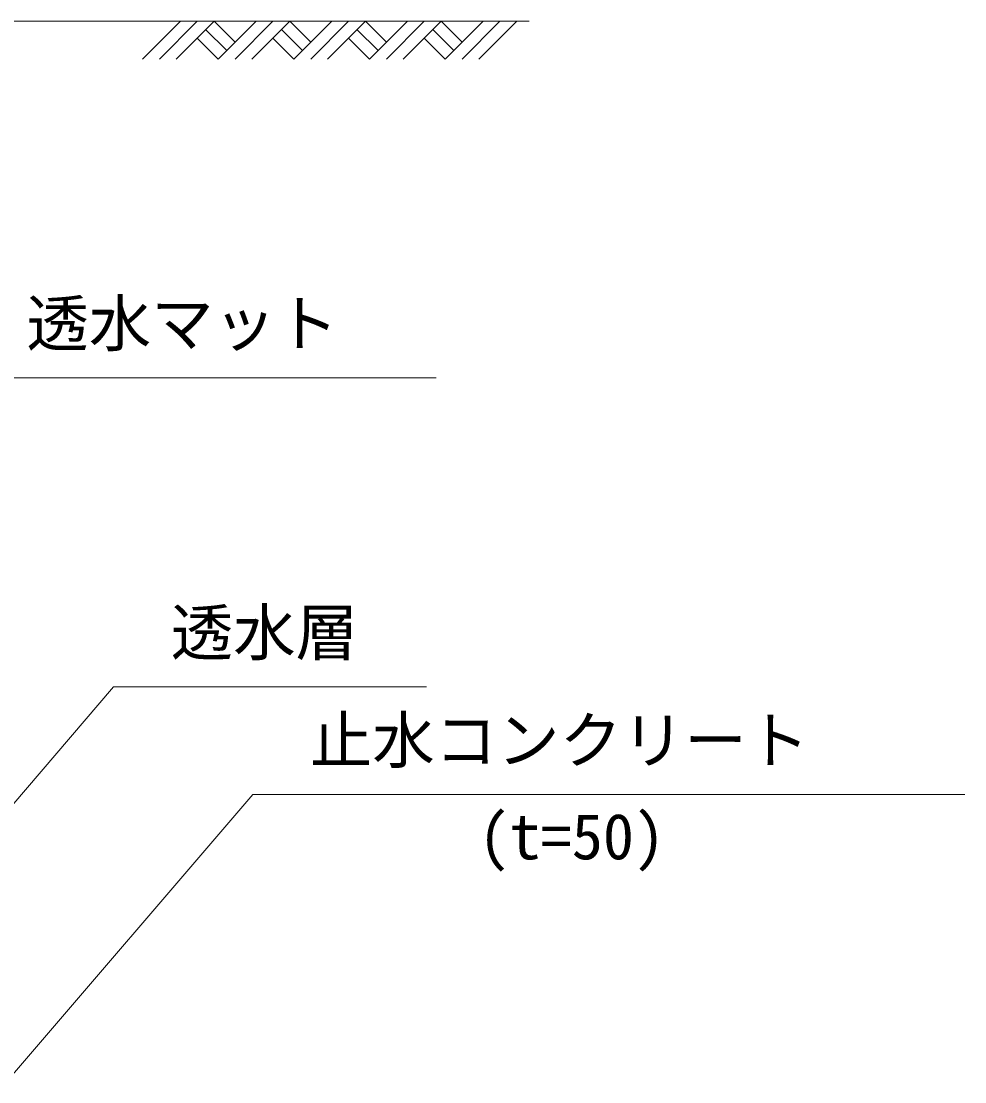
# Model space of a CAD drawing. Units: millimetres, scale not verified. Extents: x -252 to 252048, y 18866 to 78266.
# Drawn here: x 100510 to 105800, y 52871 to 58819 of the extents above; entities that cross this region are included whole.
import ezdxf
from ezdxf.enums import TextEntityAlignment as Align

# ---------------------------------------------------------------- set-up
doc = ezdxf.new("R2010")
doc.units = ezdxf.units.MM
doc.header["$LTSCALE"] = 300
for name, color, linetype, lineweight in [('D-DCR', 7, 'Continuous', 18), ('D-STR', 1, 'Continuous', 18), ('D-STR-HTXT', 7, 'Continuous', 18)]:
    doc.layers.add(name, color=color, linetype=linetype, lineweight=lineweight)
doc.styles.add('ＭＳ ゴシック', font='')
doc.styles.get('ＭＳ ゴシック').set_extended_font_data('MS Gothic')

msp = doc.modelspace()

# ---------------------------------------------------------------- linework, layer by layer
at = {"layer": 'D-DCR'}
for p, q in [((101190.6, 58606.7), (101402.7, 58818.8)), ((101284.8, 58606.7), (101497, 58818.8)), ((101379.1, 58606.7), (101591.3, 58818.8)), ((101544.1, 58771.7), (101662, 58653.8)), ((101591.3, 58818.8), (101709.1, 58701)), ((101614.8, 58606.7), (101827, 58818.8)), ((101709.1, 58606.7), (101921.2, 58818.8)), ((101803.4, 58606.7), (102015.5, 58818.8)), ((101968.4, 58771.7), (102086.2, 58653.8)), ((102015.5, 58818.8), (102133.4, 58701)), ((102039.1, 58606.7), (102251.2, 58818.8)), ((102133.4, 58606.7), (102345.5, 58818.8)), ((102227.6, 58606.7), (102439.8, 58818.8)), ((102392.6, 58771.7), (102510.5, 58653.8)), ((102439.8, 58818.8), (102557.6, 58701)), ((102463.3, 58606.7), (102675.5, 58818.8)), ((102557.6, 58606.7), (102769.8, 58818.8)), ((102651.9, 58606.7), (102864, 58818.8)), ((102816.9, 58771.7), (102934.8, 58653.8)), ((102864, 58818.8), (102981.9, 58701)), ((102887.6, 58606.7), (103099.7, 58818.8)), ((102981.9, 58606.7), (103194, 58818.8)), ((103076.2, 58606.7), (103288.3, 58818.8)), ((101497, 58724.6), (101614.8, 58606.7)), ((101921.2, 58724.6), (102039.1, 58606.7)), ((102345.5, 58724.6), (102463.3, 58606.7)), ((102769.8, 58724.6), (102887.6, 58606.7))]:
    msp.add_line(p, q, dxfattribs=at)
at = {"layer": 'D-STR'}
msp.add_line((99163.9, 58818.8), (103357.2, 58818.8), dxfattribs=at)
at = {"layer": 'D-STR-HTXT'}
for p, q in [((99315.4, 56819.1), (102836.6, 56819.1)), ((99816, 53671), (101028.2, 55085.5)), ((101028.2, 55085.5), (102782.5, 55085.5)), ((100427.8, 52870.7), (101808.3, 54481.4)), ((101808.3, 54481.4), (105800.4, 54481.4))]:
    msp.add_line(p, q, dxfattribs=at)

# ---------------------------------------------------------------- texts
at = {"layer": 'D-STR-HTXT', "color": 1, "style": 'ＭＳ ゴシック'}
for s, p in [('透水マット', (100538.8, 56919.1)), ('透水層', (101348.2, 55185.5)), ('止水コンクリート', (102128.3, 54581.4)), ('(t=50)', (103073, 54041.3))]:
    msp.add_text(s, height=256.6, dxfattribs=at).set_placement(p, align=Align.BOTTOM_LEFT)

doc.saveas('drawing.dxf')
